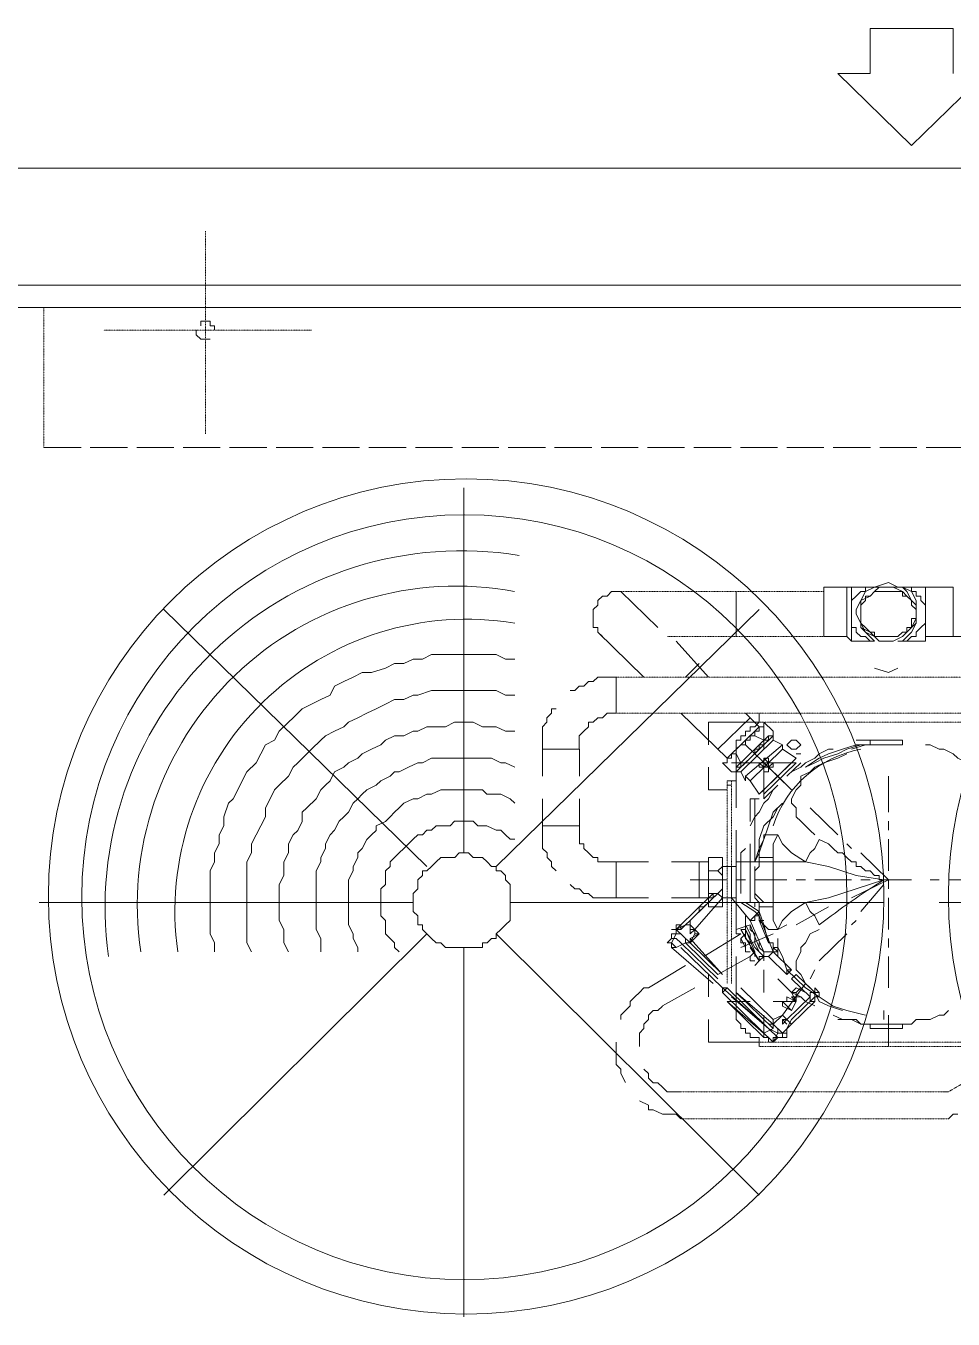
# Model space of a CAD drawing. Header units: metres. Extents: x 841183 to 1048542, y 259326 to 317714.
# Drawn here: x 1010197 to 1011195, y 303530 to 304923 of the extents above; entities that cross this region are included whole.
import ezdxf

# ---------------------------------------------------------------- set-up
doc = ezdxf.new("R2010")
doc.units = ezdxf.units.M
doc.linetypes.add('PDF_IMPORT', pattern=[1, 0.8, -0.2])
doc.layers.add('A-REFLECT DOWN', color=252, linetype='Continuous', transparency=0.6)
doc.layers.add('PDF2_Geometry', color=7, linetype='Continuous')

# ---------------------------------------------------------------- blocks, each defined once
blk = doc.blocks.new('A$C46a051ea')
at = {"layer": 'PDF2_Geometry', "lineweight": 5}
for points in [[(3747.5, 1344.4), (3747.5, 1393)], [(3836.9, 1393), (3747.5, 1393)], [(3836.9, 1344.4), (3836.9, 1393)], [(3871.7, 1344.5), (3792.2, 1266.8), (3712.7, 1344.5)], [(3712.7, 1344.4), (3747.5, 1344.4)], [(4910.4, 1242.5), (2778.3, 1242.5), (-1744.5, 1242.5)], [(4910.5, 1242.5), (4910.5, 1092.1), (2778.3, 1092.1)], [(2778.3, 1116.3), (4910.4, 1116.3)], [(3041.7, 1067.8), (3041.7, 1072.6), (3036.7, 1072.6), (3036.7, 1077.5), (3031.8, 1077.5), (3026.8, 1077.5), (3026.8, 1072.6)], [(3021.8, 1067.8), (3021.8, 1062.9), (3026.8, 1058.1), (3031.8, 1058.1), (3036.7, 1058.1)], [(3310.1, 897.9), (3310.1, 504.8)], [(3727.6, 791.1), (3752.4, 791.1), (3747.5, 791.1), (3752.4, 791.1), (3767.3, 796)], [(3767.3, 796), (3777.3, 791.1)], [(3479.1, 786.3), (3474.1, 786.3), (3469.1, 786.3), (3464.2, 781.4), (3459.2, 781.4), (3454.2, 776.6), (3454.2, 771.7), (3449.3, 766.9), (3449.3, 762), (3449.3, 757.2), (3449.3, 752.3), (3449.3, 747.5), (3454.2, 747.5), (3454.2, 742.6), (3459.2, 737.8)], [(3518.8, 747.4), (3479.1, 786.3)], [(3603.3, 737.7), (3603.3, 786.3)], [(3697.8, 791.1), (3697.8, 786.3), (3697.8, 762), (3697.8, 737.8)], [(3697.8, 791.1), (3722.6, 791.1), (3727.6, 791.1), (3727.6, 762)], [(3697.8, 786.3), (3697.8, 762)], [(3722.6, 791.1), (3722.6, 762)], [(3742.5, 786.3), (3737.5, 786.3), (3732.6, 781.4), (3727.6, 776.6), (3727.6, 771.7), (3727.6, 766.9), (3727.6, 762), (3727.6, 757.2), (3727.6, 752.3), (3727.6, 747.5), (3732.6, 747.5), (3732.6, 742.6), (3737.5, 737.8), (3742.5, 737.8)], [(3732.6, 766.9), (3737.5, 776.6), (3742.5, 786.3), (3752.4, 791.1)], [(3742.5, 786.3), (3742.5, 791.1), (3747.5, 791.1)], [(3782.3, 791.1), (3777.3, 791.1), (3807.1, 791.1)], [(3797.2, 766.9), (3797.2, 776.6), (3792.2, 786.3), (3782.2, 791.1), (3787.2, 791.1), (3792.2, 791.1), (3792.2, 786.3), (3797.2, 786.3), (3797.2, 781.4), (3802.1, 781.4), (3802.1, 776.6), (3807.1, 771.7), (3807.1, 766.9), (3807.1, 762)], [(3807.1, 791.1), (3836.9, 791.1)], [(3836.9, 762), (3836.9, 786.3), (3836.9, 791.1)], [(3836.9, 786.3), (3836.9, 762), (3836.9, 737.8)], [(2987, 766.9), (3270.3, 490.2)], [(3344.9, 490.2), (3628.2, 766.9)], [(3752.4, 732.9), (3742.5, 742.6), (3737.5, 752.3), (3732.6, 762), (3732.6, 766.9)], [(3742.5, 776.6), (3737.5, 771.7), (3737.5, 762)], [(3797.2, 757.2), (3797.2, 762), (3797.2, 766.9)], [(3797.2, 766.9), (3797.2, 762)], [(3697.8, 737.7), (3722.6, 737.7), (3727.6, 732.9), (3727.6, 762)], [(3722.6, 737.7), (3722.6, 762)], [(3742.5, 747.4), (3737.5, 752.3), (3737.5, 762)], [(3807.1, 762), (3807.1, 757.2), (3807.1, 752.3), (3802.1, 747.5), (3797.2, 742.6), (3797.2, 737.7), (3792.2, 737.7), (3787.2, 732.9), (3782.2, 732.9), (3792.2, 742.6), (3797.2, 752.3), (3797.2, 762)], [(3807.1, 762), (3807.1, 737.7), (3807.1, 732.9)], [(3807.1, 732.9), (3807.1, 762)], [(3503.9, 694.1), (3454.2, 742.6)], [(3573.5, 694.1), (3538.7, 732.9)], [(3752.4, 732.9), (3727.6, 732.9)], [(3742.5, 737.7), (3747.5, 732.9)], [(3807.1, 732.9), (3777.3, 732.9), (3782.3, 732.9)], [(3807.1, 737.7), (3836.9, 737.7)], [(3891.6, 737.7), (3836.9, 737.7)], [(3364.8, 713.5), (3354.8, 713.5), (3344.9, 718.3), (3330, 718.3), (3320, 718.3), (3310.1, 718.3), (3300.1, 718.3), (3285.2, 718.3), (3275.3, 718.3), (3265.4, 713.5), (3255.4, 713.5), (3245.5, 708.6), (3235.5, 708.6), (3225.6, 703.8), (3210.7, 698.9), (3200.7, 698.9), (3190.8, 694.1), (3180.9, 689.2), (3170.9, 684.4), (3166, 674.6), (3156, 669.8), (3146.1, 664.9), (3136.1, 660.1), (3126.2, 650.4), (3121.2, 645.5), (3111.3, 635.8), (3106.3, 626.1), (3096.4, 621.3), (3091.4, 611.5), (3086.4, 601.8), (3076.5, 592.1), (3071.5, 582.4), (3066.6, 572.7), (3061.6, 563), (3056.6, 558.2), (3051.6, 543.6), (3051.6, 533.9), (3046.7, 524.2), (3046.7, 514.5), (3041.7, 504.8), (3041.7, 495.1), (3036.7, 485.4), (3036.7, 470.8), (3036.7, 461.1), (3036.7, 451.4), (3036.7, 441.7), (3036.7, 427.1), (3036.7, 417.4), (3041.7, 407.7), (3041.7, 398)], [(3548.6, 694.1), (3563.6, 708.6)], [(3752.4, 703.8), (3767.3, 698.9)], [(3767.3, 698.9), (3777.3, 703.8)], [(3474.1, 655.3), (3474.1, 694.1), (3469.1, 694.1), (3459.2, 694.1), (3454.2, 694.1), (3449.2, 689.2), (3444.3, 689.2), (3439.3, 684.4), (3434.3, 684.4), (3429.4, 679.5), (3424.4, 679.5)], [(3364.8, 674.7), (3354.8, 674.7), (3344.9, 679.5), (3334.9, 679.5), (3325, 679.5), (3315.1, 679.5), (3305.1, 679.5), (3295.2, 679.5), (3285.2, 679.5), (3275.3, 679.5), (3260.4, 674.7), (3255.4, 674.7), (3245.5, 669.8), (3235.5, 669.8), (3225.6, 665), (3215.7, 660.1), (3205.7, 655.2), (3195.8, 650.4), (3185.8, 645.5), (3180.9, 640.7), (3170.9, 635.8), (3161, 631), (3156, 626.1), (3146.1, 616.4), (3141.1, 611.6), (3131.2, 601.9), (3126.2, 597), (3121.2, 587.3), (3111.3, 577.6), (3106.3, 572.7), (3101.3, 563), (3096.4, 553.3), (3096.4, 543.6), (3091.4, 533.9), (3086.4, 524.2), (3081.5, 514.5), (3081.5, 504.8), (3076.5, 495.1), (3076.5, 485.4), (3076.5, 475.7), (3076.5, 466), (3076.5, 456.2), (3076.5, 446.5), (3076.5, 436.8), (3076.5, 427.1), (3076.5, 417.4), (3076.5, 407.7), (3081.5, 398)], [(3409.5, 660.1), (3404.5, 660.1), (3404.5, 655.2), (3399.5, 650.4), (3399.5, 645.5), (3394.6, 640.7), (3394.6, 631), (3394.6, 626.1), (3394.6, 621.3), (3394.6, 616.4)], [(3474.1, 655.2), (3469.1, 655.2), (3464.2, 655.2), (3459.2, 650.4), (3454.2, 650.4), (3449.2, 645.5), (3444.3, 645.5), (3444.3, 640.7), (3439.3, 635.8), (3434.3, 631), (3434.3, 626.1), (3434.3, 621.3), (3434.3, 616.4)], [(3543.7, 655.3), (3593.4, 606.7), (3628.2, 640.7)], [(3603.3, 606.7), (3603.3, 611.6), (3603.3, 616.4), (3603.3, 621.3), (3603.3, 626.1), (3608.3, 626.1), (3608.3, 631), (3613.3, 631), (3613.3, 635.8), (3618.2, 635.8), (3618.2, 640.7), (3623.2, 640.7), (3628.2, 645.5), (3628.2, 655.2), (3628.2, 645.5)], [(3628.2, 640.7), (3613.3, 655.2)], [(3628.2, 655.2), (3628.2, 645.5)], [(3364.8, 635.8), (3354.8, 635.8), (3344.9, 640.7), (3334.9, 640.7), (3330, 640.7), (3320, 645.5), (3310.1, 645.5), (3300.1, 645.5), (3290.2, 640.7), (3280.3, 640.7), (3270.3, 640.7), (3260.4, 635.8), (3255.4, 635.8), (3245.5, 631), (3235.5, 631), (3225.6, 626.1), (3220.6, 621.3), (3210.7, 616.4), (3200.7, 611.5), (3195.8, 606.7), (3185.8, 601.8), (3180.9, 597), (3170.9, 592.1), (3166, 582.4), (3161, 577.6), (3156, 572.7), (3151, 563), (3141.1, 553.3), (3136.1, 548.5), (3136.1, 538.7), (3131.2, 529), (3126.2, 524.2), (3121.2, 514.5), (3121.2, 504.8), (3116.3, 495.1), (3116.3, 490.2), (3116.3, 480.5), (3111.3, 470.8), (3111.3, 461.1), (3111.3, 451.4), (3111.3, 441.7), (3111.3, 432), (3116.3, 422.3), (3116.3, 417.4), (3116.3, 407.7), (3121.2, 398)], [(3573.5, 621.3), (3573.5, 645.5), (3628.2, 645.5)], [(3583.5, 616.4), (3618.3, 650.4)], [(3603.3, 606.7), (3603.3, 611.6), (3603.3, 616.4), (3603.3, 621.3), (3603.3, 626.1), (3608.3, 626.1), (3608.3, 631), (3613.3, 631), (3613.3, 635.8), (3618.2, 635.8), (3618.2, 640.7), (3623.2, 640.7), (3628.2, 645.5)], [(3633.1, 645.5), (3633.1, 640.7), (3628.2, 640.7), (3628.2, 635.8), (3623.2, 635.8), (3623.2, 631)], [(3643.1, 635.8), (3633.1, 645.5)], [(3603.3, 597), (3638.1, 631)], [(3623.2, 631), (3618.2, 631), (3618.2, 626.1), (3613.3, 626.1), (3613.3, 621.3)], [(3623.2, 631), (3633.1, 626.1), (3633.1, 621.3), (3628.2, 621.3), (3628.2, 616.4), (3623.2, 616.4), (3623.2, 611.5)], [(3633.1, 626.1), (3638.1, 626.1), (3638.1, 631), (3643.1, 631), (3643.1, 635.8)], [(3434.4, 616.4), (3394.6, 616.4)], [(3394.6, 616.4), (3394.6, 587.3)], [(3434.4, 587.3), (3434.4, 616.4)], [(3643.1, 626.1), (3608.3, 592.1), (3603.3, 592.1), (3608.3, 592.1), (3613.3, 582.4)], [(3613.3, 621.3), (3608.3, 621.3), (3603.3, 616.4), (3603.3, 611.6)], [(3623.2, 611.6), (3613.3, 621.3)], [(3618.2, 582.4), (3613.3, 587.3), (3653, 621.3)], [(3628.2, 567.9), (3618.2, 582.4), (3653, 616.4)], [(3653, 582.4), (3618.2, 616.4)], [(3643.1, 626.1), (3653, 621.3)], [(3653, 621.3), (3653, 616.4)], [(3653, 616.4), (3667.9, 606.7)], [(3707.7, 616.4), (3702.7, 616.4), (3692.8, 611.5), (3687.8, 606.7), (3677.9, 601.8), (3672.9, 597), (3663, 592.1)], [(3742.5, 621.3), (3727.6, 616.4)], [(3782.2, 626.1), (3772.3, 626.1), (3767.3, 626.1), (3757.4, 626.1), (3747.5, 626.1), (3737.5, 626.1), (3732.5, 626.1)], [(3747.5, 626.1), (3747.5, 621.3)], [(3747.5, 626.1), (3782.2, 626.1), (3782.2, 621.3)], [(3782.2, 621.3), (3747.5, 621.3)], [(3856.8, 601.8), (3851.8, 601.8), (3841.9, 606.7), (3836.9, 611.6), (3827, 616.4), (3822, 616.4), (3812.1, 621.3), (3807.1, 621.3)], [(3364.8, 597), (3354.8, 601.9), (3349.8, 601.9), (3339.9, 606.7), (3330, 606.7), (3325, 606.7), (3315.1, 606.7), (3305.1, 606.7), (3300.1, 606.7), (3290.2, 606.7), (3285.2, 606.7), (3275.3, 606.7), (3265.4, 601.9), (3260.4, 601.9), (3250.4, 597), (3240.5, 592.2), (3235.5, 592.2), (3230.6, 587.3), (3220.6, 582.4), (3215.7, 577.6), (3205.7, 572.7), (3200.7, 567.9), (3195.8, 563), (3190.8, 558.2), (3185.8, 548.5), (3180.9, 543.6), (3175.9, 538.8), (3170.9, 529.1), (3166, 524.2), (3161, 514.5), (3161, 509.6), (3156, 499.9), (3156, 495.1), (3151, 485.4), (3151, 475.7), (3151, 470.8), (3151, 461.1), (3151, 451.4), (3151, 446.5), (3151, 436.8), (3151, 427.1), (3151, 422.3), (3156, 412.6), (3156, 402.9), (3156, 398)], [(3588.4, 601.8), (3593.4, 601.8), (3593.4, 606.7), (3598.3, 606.7), (3598.3, 611.6), (3603.3, 611.6), (3608.3, 601.8)], [(3588.4, 601.8), (3598.4, 592.1), (3603.3, 592.1), (3603.3, 597), (3608.3, 597), (3608.3, 601.8)], [(3633.1, 567.9), (3667.9, 601.8), (3598.3, 601.8), (3667.9, 601.8)], [(3603.3, 553.3), (3603.3, 606.7)], [(3608.3, 597), (3608.3, 601.8), (3613.3, 601.8)], [(3663, 601.9), (3667.9, 606.7), (3628.2, 567.9)], [(3667.9, 601.8), (3633.1, 567.9), (3633.1, 592.1), (3633.1, 567.9), (3633.1, 563)], [(3653, 582.4), (3663, 572.7), (3633.1, 601.8)], [(3633.1, 572.7), (3663, 601.8)], [(3638.1, 601.8), (3643.1, 601.8), (3643.1, 597), (3638.1, 597)], [(3658, 587.3), (3672.9, 601.9)], [(3722.6, 611.6), (3712.7, 606.7), (3697.8, 601.8), (3687.8, 597), (3682.9, 592.1), (3672.9, 587.3), (3672.9, 577.6), (3668, 572.7), (3663, 563), (3663, 558.2), (3668, 553.3), (3668, 543.6), (3672.9, 538.8), (3682.9, 529), (3687.8, 524.2)], [(3663, 601.8), (3667.9, 601.8)], [(3667.9, 611.6), (3672.9, 611.6)], [(3573.5, 597), (3573.5, 572.7)], [(3613.3, 582.4), (3613.3, 587.3)], [(3767.3, 548.5), (3767.3, 587.3)], [(3364.8, 558.2), (3359.8, 563), (3349.8, 567.9), (3344.9, 567.9), (3334.9, 567.9), (3330, 572.7), (3320, 572.7), (3315.1, 572.7), (3305.1, 572.7), (3300.1, 572.7), (3290.2, 572.7), (3285.2, 572.7), (3275.3, 567.9), (3270.3, 567.9), (3260.4, 563), (3255.4, 563), (3245.5, 558.2), (3240.5, 553.3), (3235.5, 548.5), (3230.6, 543.6), (3225.6, 538.7), (3215.7, 533.9), (3215.7, 529), (3210.7, 524.2), (3205.7, 519.3), (3200.7, 509.6), (3195.8, 504.8), (3195.8, 499.9), (3190.8, 490.2), (3190.8, 485.4), (3185.8, 475.7), (3185.8, 470.8), (3185.8, 461.1), (3185.8, 456.2), (3185.8, 446.5), (3185.8, 441.7), (3185.8, 432), (3185.8, 427.1), (3190.8, 417.4), (3190.8, 412.6), (3195.8, 402.8), (3195.8, 398)], [(3573.5, 572.7), (3593.4, 572.7)], [(3593.4, 582.4), (3603.3, 582.4)], [(3618.3, 533.9), (3623.2, 543.6), (3628.2, 548.5), (3633.2, 558.2), (3638.1, 563), (3643.1, 572.7), (3648.1, 577.6), (3633.2, 563)], [(3628.2, 567.9), (3633.2, 572.7)], [(3633.1, 567.9), (3633.1, 572.7)], [(3394.6, 563), (3394.6, 533.9)], [(3434.4, 533.9), (3434.4, 563)], [(3618.2, 563), (3623.2, 563), (3623.2, 495.1)], [(3618.2, 538.7), (3618.2, 563)], [(3628.2, 563), (3618.2, 563)], [(3653, 558.2), (3643.1, 548.5), (3638.1, 533.9), (3633.1, 519.3), (3628.2, 509.6), (3623.2, 495.1)], [(3648.1, 553.3), (3643.1, 543.6), (3633.2, 533.9), (3628.2, 519.3), (3628.2, 504.8), (3623.2, 495.1)], [(3712.7, 524.2), (3682.9, 553.3)], [(3364.8, 519.4), (3359.8, 519.4), (3354.8, 524.2), (3349.8, 529.1), (3344.9, 529.1), (3334.9, 533.9), (3330, 533.9), (3325, 533.9), (3320, 538.8), (3310.1, 538.8), (3305.1, 538.8), (3300.1, 538.8), (3295.2, 533.9), (3285.2, 533.9), (3280.3, 533.9), (3275.3, 529.1), (3270.3, 529.1), (3265.4, 524.2), (3260.4, 524.2), (3255.4, 519.4), (3250.4, 514.5), (3245.5, 509.6), (3240.5, 504.8), (3235.5, 499.9), (3230.6, 495.1), (3230.6, 490.2), (3225.6, 485.4), (3225.6, 480.5), (3225.6, 470.8), (3220.6, 466), (3220.6, 461.1), (3220.6, 456.3), (3220.6, 446.5), (3220.6, 441.7), (3220.6, 436.8), (3225.6, 432), (3225.6, 422.3), (3225.6, 417.4), (3230.6, 412.6), (3235.5, 407.7), (3235.5, 402.9), (3240.5, 398)], [(3394.6, 533.9), (3434.4, 533.9), (3434.4, 529), (3434.4, 524.2), (3434.4, 519.3), (3434.4, 514.5), (3439.3, 514.5), (3439.3, 509.6), (3444.3, 504.8), (3449.3, 499.9), (3454.2, 499.9), (3454.2, 495.1), (3459.2, 495.1), (3464.2, 495.1), (3469.1, 495.1), (3474.1, 495.1)], [(3394.6, 533.9), (3394.6, 529), (3394.6, 519.3), (3394.6, 514.5), (3394.6, 509.6), (3399.6, 504.8), (3399.6, 499.9), (3404.5, 495.1), (3404.5, 490.2), (3409.5, 485.4)], [(3767.3, 529.1), (3767.3, 538.8)], [(3603.3, 475.7), (3603.3, 529.1)], [(3633.1, 519.4), (3628.2, 504.8), (3628.2, 495.1)], [(3633.2, 519.3), (3633.2, 524.2), (3638.1, 524.2), (3643.1, 524.2), (3648.1, 524.2), (3653, 514.5), (3663, 504.8), (3677.9, 495.1)], [(3648.1, 524.2), (3643.1, 514.5), (3643.1, 509.6), (3643.1, 499.9)], [(3767.3, 485.4), (3767.3, 519.4)], [(3613.3, 509.6), (3608.3, 504.8), (3608.3, 499.9), (3608.3, 490.2), (3608.3, 480.5), (3608.3, 475.7), (3608.3, 466), (3608.3, 461.1)], [(3618.2, 490.2), (3618.2, 514.5)], [(3727.6, 509.6), (3722.6, 514.5)], [(3767.3, 475.7), (3737.5, 504.8)], [(3474.1, 456.2), (3474.1, 495.1)], [(3508.9, 495.1), (3474.1, 495.1)], [(3573.5, 495.1), (3533.8, 495.1)], [(3588.4, 456.2), (3588.4, 490.2), (3588.4, 456.2), (3588.4, 490.2), (3588.4, 456.2), (3558.6, 422.3)], [(3563.6, 456.2), (3563.6, 495.1)], [(3583.5, 499.9), (3573.5, 499.9)], [(3573.5, 499.9), (3573.5, 495.1), (3573.5, 490.2), (3573.5, 485.4)], [(3573.5, 451.4), (3573.5, 495.1)], [(3583.5, 499.9), (3588.4, 499.9), (3588.4, 495.1), (3588.4, 490.2), (3583.5, 485.4), (3588.4, 480.5), (3588.4, 475.7)], [(3588.4, 495.1), (3588.4, 451.4)], [(3588.4, 451.4), (3588.4, 495.1)], [(3598.4, 490.2), (3598.4, 456.2), (3598.4, 490.2), (3588.4, 490.2)], [(3603.3, 490.2), (3598.3, 490.2)], [(3603.3, 495.1), (3603.3, 451.4), (3608.3, 451.4)], [(3618.2, 495.1), (3603.3, 495.1)], [(3628.2, 499.9), (3628.2, 495.1), (3618.2, 495.1)], [(3623.2, 495.1), (3628.2, 495.1), (3628.2, 499.9), (3633.1, 499.9), (3638.1, 499.9), (3643.1, 499.9)], [(3623.2, 485.4), (3628.2, 490.2), (3628.2, 495.1), (3633.1, 495.1), (3638.1, 495.1), (3643.1, 495.1), (3677.9, 495.1)], [(3623.2, 490.2), (3623.2, 456.2)], [(3643.1, 499.9), (3643.1, 446.5)], [(3593.4, 475.7), (3553.6, 475.7)], [(3573.5, 485.4), (3573.5, 480.5), (3573.5, 475.7)], [(3583.5, 485.4), (3573.5, 485.4)], [(3573.5, 475.7), (3573.5, 470.8), (3573.5, 466), (3573.5, 461.1)], [(3588.4, 475.7), (3578.5, 475.7)], [(3613.3, 475.7), (3603.3, 475.7)], [(3603.3, 417.4), (3603.3, 475.6)], [(3658, 475.7), (3623.2, 475.7)], [(3677.9, 475.7), (3667.9, 475.7)], [(3727.6, 475.7), (3687.8, 475.7)], [(3727.6, 456.2), (3767.3, 475.7)], [(3747.5, 475.7), (3737.5, 475.7)], [(3792.2, 475.7), (3757.4, 475.7)], [(3767.3, 466), (3767.3, 475.7)], [(3822, 475.7), (3812.1, 475.7)], [(3876.7, 475.7), (3832, 475.7)], [(3424.4, 470.8), (3429.4, 465.9), (3434.4, 465.9), (3439.3, 461.1), (3444.3, 461.1), (3449.3, 456.2), (3454.2, 456.2), (3459.2, 456.2), (3469.1, 456.2), (3474.1, 456.2)], [(3548.7, 427.1), (3553.6, 432), (3553.6, 427.1), (3553.6, 432), (3588.4, 466)], [(3578.5, 461.1), (3563.6, 446.5), (3568.5, 446.5), (3573.5, 451.4)], [(3578.5, 461.1), (3578.5, 456.2), (3573.5, 451.4)], [(3583.5, 461.1), (3588.4, 456.2), (3588.4, 451.4), (3588.4, 446.5), (3583.5, 446.5), (3573.5, 446.5)], [(3583.5, 461.1), (3573.5, 461.1), (3573.5, 456.2), (3573.5, 451.4), (3573.5, 446.5)], [(3578.5, 461.1), (3583.5, 461.1), (3588.4, 465.9), (3583.5, 461.1), (3578.5, 456.2)], [(3588.4, 461.1), (3588.4, 465.9)], [(3623.2, 461.1), (3628.2, 456.2), (3633.1, 451.4), (3638.1, 451.4), (3643.1, 451.4), (3677.9, 451.4)], [(3762.4, 470.8), (3737.5, 441.7)], [(2852.8, 451.4), (3255.4, 451.4)], [(3359.8, 451.4), (3762.4, 451.4)], [(3508.9, 456.2), (3474.1, 456.2)], [(3578.5, 456.2), (3573.5, 456.2), (3533.8, 456.2)], [(3573.5, 456.2), (3573.5, 451.4), (3543.7, 422.3)], [(3563.6, 441.7), (3563.6, 446.5)], [(3598.4, 456.2), (3588.4, 456.2)], [(3603.3, 456.2), (3598.3, 456.2)], [(3628.2, 441.7), (3618.2, 432), (3598.4, 456.3)], [(3623.2, 441.7), (3608.3, 451.4)], [(3608.3, 451.4), (3613.3, 451.4)], [(3618.2, 456.2), (3618.2, 451.4), (3613.3, 451.4)], [(3628.2, 451.4), (3628.2, 441.7), (3628.2, 436.8), (3628.2, 441.7), (3613.3, 451.4)], [(3618.2, 451.4), (3628.2, 451.4), (3628.2, 441.7), (3633.2, 427.1)], [(3623.2, 456.2), (3628.2, 451.4), (3628.2, 446.5), (3633.1, 446.5), (3638.1, 446.5), (3643.1, 446.5)], [(3623.2, 446.5), (3623.2, 451.4)], [(3658, 427.1), (3648.1, 422.3), (3643.1, 432), (3643.1, 436.8), (3643.1, 446.5)], [(3667.9, 427.1), (3702.7, 446.5)], [(3712.7, 451.4), (3722.6, 451.4)], [(3767.3, 422.3), (3767.3, 456.2)], [(3822, 451.4), (4224.6, 451.4)], [(3548.6, 427.1), (3553.6, 432)], [(3548.6, 427.1), (3553.6, 432)], [(3613.3, 436.8), (3613.3, 432), (3613.3, 427.1), (3618.2, 417.4), (3618.2, 412.6), (3623.2, 402.8), (3628.2, 398), (3633.1, 393.1)], [(3618.2, 432), (3623.2, 432), (3623.2, 436.8), (3628.2, 436.8)], [(3643.1, 398), (3638.1, 398), (3633.1, 398), (3618.2, 432)], [(3628.2, 441.7), (3628.2, 436.8), (3623.2, 441.7)], [(3643.1, 407.7), (3643.1, 398), (3628.2, 436.8)], [(3628.2, 432), (3633.2, 432), (3628.2, 432), (3633.2, 432), (3628.2, 432), (3633.2, 432), (3628.2, 432), (3633.2, 432), (3628.2, 432), (3633.2, 432), (3628.2, 432), (3628.2, 436.8)], [(3643.1, 407.7), (3638.1, 407.7), (3643.1, 407.7), (3638.1, 407.7), (3643.1, 407.7), (3638.1, 407.7), (3643.1, 407.7), (3638.1, 407.7), (3643.1, 407.7), (3638.1, 407.7), (3628.2, 432)], [(3732.6, 432), (3727.6, 427.1)], [(3533.7, 422.3), (3538.7, 422.3), (3543.7, 422.3), (3538.7, 422.3), (3538.7, 417.4), (3538.7, 422.3), (3538.7, 427.1), (3538.7, 422.3), (3553.6, 407.7)], [(3533.7, 422.3), (3538.7, 422.3), (3538.7, 417.4)], [(3543.7, 422.3), (3543.7, 427.1), (3538.7, 422.3)], [(3538.7, 422.3), (3543.7, 422.3), (3538.7, 422.3), (3543.7, 422.3), (3538.7, 422.3), (3538.7, 417.4)], [(3543.7, 422.3), (3543.7, 427.1)], [(3548.6, 427.1), (3553.6, 427.1)], [(3553.6, 427.1), (3558.6, 422.3)], [(3558.6, 422.3), (3553.6, 422.3), (3553.6, 427.1), (3553.6, 422.3)], [(3558.6, 422.3), (3563.6, 417.4), (3553.6, 412.6), (3553.6, 407.7)], [(3558.6, 422.3), (3553.6, 417.4), (3553.6, 422.3), (3553.6, 417.4), (3553.6, 422.3), (3553.6, 417.4)], [(3558.6, 422.3), (3563.6, 417.4), (3558.6, 422.3), (3553.6, 417.4)], [(3558.6, 422.3), (3558.6, 417.4), (3563.6, 417.4), (3558.6, 417.4)], [(3603.3, 422.3), (3603.3, 417.4), (3603.3, 422.3), (3618.2, 427.1)], [(3613.3, 427.1), (3613.3, 422.3), (3608.3, 422.3)], [(3608.3, 422.3), (3628.2, 388.3)], [(3613.3, 422.3), (3613.3, 412.6), (3618.2, 407.7)], [(3623.2, 393.2), (3623.2, 398), (3613.3, 422.3)], [(3618.2, 412.6), (3613.3, 422.3)], [(3613.3, 417.4), (3613.3, 422.3)], [(3618.2, 422.3), (3618.2, 427.1), (3628.2, 402.8)], [(3623.2, 412.6), (3623.2, 417.4), (3618.2, 422.3)], [(3692.8, 422.3), (3682.9, 417.4), (3677.9, 407.7), (3672.9, 402.9), (3672.9, 398), (3667.9, 388.3), (3667.9, 383.4), (3667.9, 378.6), (3672.9, 373.7), (3677.9, 364), (3682.9, 359.2), (3687.8, 354.3), (3692.8, 344.6), (3702.7, 339.8), (3717.6, 334.9)], [(2987, 135.9), (3270.3, 417.4)], [(3344.9, 417.4), (3628.2, 135.9)], [(3533.7, 402.9), (3538.7, 402.9), (3533.7, 402.9), (3533.7, 407.7), (3528.8, 407.7), (3533.7, 412.6)], [(3533.7, 417.4), (3538.7, 417.4), (3533.7, 407.7)], [(3533.7, 417.4), (3533.7, 412.6), (3538.7, 412.6)], [(3538.7, 402.9), (3533.7, 407.7)], [(3543.7, 417.4), (3538.7, 417.4)], [(3548.6, 412.6), (3548.6, 407.7), (3548.6, 412.6), (3548.6, 407.7), (3538.7, 402.9)], [(3583.5, 368.9), (3543.7, 407.7)], [(3563.6, 417.4), (3553.6, 407.7), (3548.6, 407.7), (3583.4, 373.7)], [(3548.6, 412.6), (3548.6, 407.7)], [(3548.7, 407.7), (3553.6, 407.7), (3558.6, 417.4)], [(3553.6, 412.6), (3588.4, 373.7), (3553.6, 407.7)], [(3568.5, 393.1), (3608.3, 417.4), (3603.3, 417.4)], [(3608.3, 402.9), (3643.1, 417.4)], [(3613.3, 402.9), (3608.3, 412.6), (3613.3, 417.4)], [(3608.3, 407.7), (3608.3, 412.6)], [(3608.3, 407.7), (3613.3, 407.7), (3613.3, 402.9)], [(3623.2, 407.7), (3623.2, 412.6)], [(3628.2, 398), (3623.2, 407.7)], [(3628.2, 407.7), (3628.2, 402.9)], [(3742.5, 330), (3722.6, 334.9), (3707.7, 339.7), (3692.8, 349.5), (3677.9, 359.2), (3667.9, 368.9), (3658, 378.6), (3653, 393.1), (3648, 402.8), (3648, 412.6)], [(3722.6, 417.4), (3692.8, 388.3)], [(3767.3, 402.9), (3767.3, 412.6)], [(3310.1, 402.9), (3310.1, 4.9)], [(3588.4, 359.2), (3543.7, 402.9)], [(3583.5, 373.7), (3618.2, 393.1), (3618.2, 388.3), (3618.2, 393.1), (3623.2, 398)], [(3603.3, 339.7), (3603.3, 393.1)], [(3613.3, 402.9), (3613.3, 398), (3618.2, 398)], [(3618.2, 402.9), (3628.2, 388.3), (3633.2, 393.2)], [(3628.2, 402.9), (3633.2, 398)], [(3628.2, 388.3), (3628.2, 393.2)], [(3628.2, 393.1), (3633.2, 393.1)], [(3633.1, 398), (3633.1, 393.2)], [(3633.1, 388.3), (3633.1, 393.2)], [(3643.1, 398), (3638.1, 393.1), (3633.2, 393.1), (3633.2, 398)], [(3658, 378.6), (3658, 373.7), (3638.1, 393.1)], [(3643.1, 402.9), (3648.1, 398), (3643.1, 398), (3648.1, 398), (3643.1, 398), (3648.1, 398), (3648.1, 393.2)], [(3643.1, 398), (3643.1, 402.9), (3648.1, 402.9)], [(3648.1, 398), (3643.1, 398), (3648.1, 398), (3643.1, 398), (3648.1, 398), (3643.1, 398), (3648.1, 398), (3643.1, 398), (3648.1, 398), (3643.1, 398), (3643.1, 402.9)], [(3663, 378.6), (3643.1, 398)], [(3648.1, 402.9), (3648.1, 398)], [(3648.1, 393.1), (3648.1, 398)], [(3767.3, 359.2), (3767.3, 393.1)], [(3548.6, 383.4), (3508.9, 359.2)], [(3623.2, 388.3), (3618.2, 388.3)], [(3623.2, 383.4), (3628.2, 388.3)], [(3633.1, 354.3), (3633.1, 378.6)], [(3658, 378.6), (3663, 378.6)], [(3687.8, 378.6), (3682.8, 368.9)], [(3573.5, 349.5), (3573.5, 373.7)], [(3648.1, 368.9), (3653, 364), (3658, 359.2), (3663, 354.3), (3672.9, 349.5), (3677.9, 344.6), (3687.8, 339.8)], [(3677.9, 364), (3653, 330.1)], [(3663, 368.9), (3682.9, 349.5), (3682.9, 354.3)], [(3687.8, 354.3), (3667.9, 373.7)], [(3508.9, 359.2), (3503.9, 359.2), (3499, 354.3), (3494, 349.5), (3489, 344.6), (3489, 339.8), (3484.1, 334.9), (3479.1, 330.1), (3479.1, 325.2)], [(3558.6, 359.2), (3523.8, 339.8)], [(3588.4, 359.2), (3638.1, 315.5), (3648.1, 305.8)], [(3593.4, 359.2), (3588.4, 359.2)], [(3593.4, 359.2), (3588.4, 354.3), (3588.4, 359.2)], [(3588.4, 354.3), (3633.1, 310.6), (3643.1, 300.9)], [(3598.4, 349.5), (3638.1, 315.5), (3593.4, 359.2)], [(3603.3, 354.3), (3643.1, 315.5)], [(3653, 330.1), (3643.1, 325.2), (3643.1, 320.4), (3603.3, 354.3)], [(3643.1, 325.2), (3608.3, 359.2)], [(3667.9, 349.5), (3667.9, 344.6), (3643.1, 344.6)], [(3663, 320.3), (3658, 325.2), (3663, 320.3), (3658, 325.2), (3653, 320.3), (3658, 325.2), (3663, 320.3), (3658, 325.2), (3682.9, 349.5)], [(3658, 349.5), (3668, 344.6)], [(3658, 344.6), (3658, 349.5)], [(3667.9, 354.3), (3663, 354.3), (3667.9, 359.2)], [(3687.8, 349.5), (3687.8, 344.6), (3687.8, 349.5), (3687.8, 354.3), (3687.8, 349.5), (3687.8, 344.6), (3663, 320.4)], [(3667.9, 344.6), (3663, 354.3)], [(3663, 325.2), (3687.8, 349.5)], [(3667.9, 349.5), (3663, 349.5)], [(3667.9, 344.6), (3663, 349.5), (3667.9, 349.5)], [(3667.9, 359.2), (3677.9, 354.3)], [(3672.9, 349.5), (3667.9, 349.5)], [(3682.9, 359.2), (3687.8, 354.3)], [(3682.9, 354.3), (3687.8, 354.3)], [(3687.8, 359.2), (3692.8, 354.3)], [(3687.8, 354.3), (3687.8, 359.2)], [(3687.8, 354.3), (3687.8, 359.2)], [(3687.8, 354.3), (3687.8, 359.2)], [(3687.8, 349.5), (3692.8, 349.5), (3692.8, 354.3)], [(3692.8, 354.3), (3692.8, 349.5), (3687.8, 349.5)], [(3687.8, 354.3), (3692.8, 354.3)], [(3523.8, 339.7), (3518.8, 334.9), (3513.9, 334.9), (3508.9, 330), (3508.9, 325.2), (3503.9, 320.3), (3503.9, 315.5), (3499, 310.6), (3499, 300.9), (3499, 296.1)], [(3593.4, 344.6), (3638.1, 305.8), (3633.2, 305.8)], [(3593.4, 344.6), (3633.1, 305.8), (3633.1, 330)], [(3618.2, 344.6), (3593.4, 344.6)], [(3603.3, 339.8), (3603.3, 334.9), (3603.3, 330.1), (3603.3, 325.2), (3608.3, 320.4), (3608.3, 315.5), (3613.3, 315.5), (3613.3, 310.6), (3618.2, 310.6), (3618.2, 305.8), (3623.2, 305.8), (3628.2, 305.8), (3628.2, 300.9), (3628.2, 296.1)], [(3653, 344.6), (3653, 339.7), (3663, 334.9)], [(3653, 344.6), (3663, 334.9)], [(3667.9, 344.6), (3663, 334.9), (3658, 339.8)], [(3762.4, 325.2), (3762.4, 334.9)], [(3782.2, 320.4), (3792.2, 320.4), (3797.2, 325.2), (3807.1, 325.2), (3812.1, 325.2), (3822, 330.1), (3827, 330.1), (3831.9, 334.9)], [(3573.5, 325.2), (3573.5, 300.9), (3628.2, 300.9)], [(3643.1, 320.3), (3653, 330), (3643.1, 320.3), (3638.1, 320.3)], [(3653, 320.4), (3653, 325.2)], [(3658, 320.3), (3653, 325.2), (3653, 320.3)], [(3658, 315.5), (3663, 325.2)], [(3707.7, 330), (3717.6, 325.2), (3722.6, 325.2), (3732.5, 325.2), (3737.5, 320.3), (3747.5, 320.3), (3757.4, 320.3)], [(3712.7, 325.2), (3727.6, 325.2), (3737.5, 320.3)], [(3767.3, 296.1), (3767.3, 330)], [(3643.1, 320.3), (3643.1, 315.5), (3643.1, 320.3), (3643.1, 315.5), (3633.1, 310.6)], [(3638.1, 320.4), (3643.1, 320.4)], [(3638.1, 315.5), (3648.1, 310.6)], [(3643.1, 320.4), (3653, 310.6), (3658, 310.6)], [(3653, 310.6), (3648.1, 310.6), (3643.1, 300.9)], [(3653, 310.7), (3663, 320.4), (3653, 310.7), (3648.1, 310.7)], [(3648.1, 310.6), (3648.1, 315.5)], [(3648.1, 310.6), (3653, 310.6), (3653, 305.8), (3648.1, 305.8)], [(3653, 310.6), (3648.1, 310.6)], [(3658, 305.8), (3658, 310.6), (3653, 310.6), (3653, 305.8), (3658, 305.8), (3653, 305.8)], [(3653, 305.8), (3653, 310.6)], [(3658, 310.6), (3658, 315.5), (3658, 310.6), (3658, 305.8)], [(3747.5, 320.4), (3747.5, 315.5)], [(3747.5, 320.4), (3782.2, 320.4), (3782.2, 315.5)], [(3782.2, 315.5), (3747.5, 315.5)], [(3474.1, 300.9), (3474.1, 296.1), (3474.1, 291.2), (3474.1, 286.4), (3474.1, 281.5), (3474.1, 276.7), (3479.1, 271.8), (3479.1, 267), (3484, 257.3)], [(3643.1, 305.8), (3643.1, 300.9), (3638.1, 300.9), (3638.1, 305.8)], [(3643.1, 300.9), (3648.1, 305.8)], [(3648.1, 305.8), (3643.1, 300.9)], [(3503.9, 271.8), (3508.9, 267), (3508.9, 262.1), (3513.9, 257.2), (3518.8, 257.2), (3523.8, 252.4), (3528.8, 247.5), (3533.7, 247.5), (3538.7, 247.5), (3543.7, 247.5)], [(3499, 237.8), (3508.9, 233), (3508.9, 228.1), (3513.9, 228.1), (3523.8, 223.3), (3528.8, 223.3), (3533.8, 223.3), (3538.7, 223.3), (3543.7, 218.4)], [(3827, 247.5), (3831.9, 247.5)], [(3832, 218.4), (3836.9, 223.3), (3841.9, 223.3)]]:
    blk.add_lwpolyline(points, dxfattribs=at)
at = {"layer": 'PDF2_Geometry', "linetype": 'PDF_IMPORT', "lineweight": 5, "ltscale": 0.027907}
blk.add_lwpolyline([(3031.8, 1174.6), (3031.8, 956.2)], dxfattribs=at)
at = {"layer": 'PDF2_Geometry', "linetype": 'PDF_IMPORT', "lineweight": 5, "ltscale": 0.023256}
blk.add_lwpolyline([(2857.8, 1092.1), (2857.8, 941.6)], dxfattribs=at)
at = {"layer": 'PDF2_Geometry', "linetype": 'PDF_IMPORT', "lineweight": 5, "ltscale": 0.028577}
for points in [[(3146.1, 1067.8), (2922.4, 1067.8)], [(3697.8, 786.3), (3479.1, 786.3)], [(3832, 218.4), (3543.7, 218.4)]]:
    blk.add_lwpolyline(points, dxfattribs=at)
at = {"layer": 'PDF2_Geometry', "linetype": 'PDF_IMPORT', "lineweight": 5, "ltscale": 50}
blk.add_lwpolyline([(2857.8, 941.6), (4686.8, 941.6)], dxfattribs=at)
at = {"layer": 'PDF2_Geometry', "lineweight": 5}
for points in [[(3767.3, 791.1), (3757.4, 791.1), (3752.4, 786.3), (3747.5, 781.4), (3737.5, 776.6), (3737.5, 771.7), (3737.5, 762), (3737.5, 771.7), (3737.5, 776.6), (3742.5, 786.3), (3752.4, 791.1), (3757.4, 791.1)], [(3797.2, 762), (3797.2, 757.2), (3792.2, 757.2), (3792.2, 752.3), (3792.2, 747.5), (3787.2, 747.5), (3787.2, 742.6), (3782.3, 742.6), (3777.3, 737.8), (3772.3, 737.8), (3767.3, 737.8), (3762.4, 737.8), (3757.4, 737.8), (3752.4, 737.8), (3752.4, 742.6), (3747.5, 742.6), (3742.5, 747.5), (3737.5, 752.3), (3737.5, 757.2), (3737.5, 762), (3737.5, 766.9), (3737.5, 771.7), (3742.5, 776.6), (3742.5, 781.4), (3747.5, 781.4), (3752.4, 786.3), (3757.4, 786.3), (3762.4, 786.3), (3767.3, 786.3), (3772.3, 786.3), (3777.3, 786.3), (3782.3, 786.3), (3782.3, 781.4), (3787.2, 781.4), (3792.2, 776.6), (3792.2, 771.7), (3797.2, 766.9)], [(3797.2, 762), (3797.2, 771.7), (3792.2, 776.6), (3787.2, 781.4), (3782.3, 786.3), (3772.3, 791.1), (3767.3, 791.1), (3772.3, 791.1), (3782.3, 791.1), (3787.2, 786.3), (3792.2, 776.6), (3797.2, 771.7)], [(3807.1, 762), (3807.1, 791.1)], [(3767.3, 732.9), (3757.4, 732.9), (3752.4, 737.8), (3747.5, 742.6), (3737.5, 747.5), (3737.5, 757.2), (3737.5, 762), (3737.5, 752.3), (3737.5, 747.5), (3742.5, 742.6), (3752.4, 737.8), (3757.4, 732.9)], [(3797.2, 762), (3797.2, 752.3), (3792.2, 747.5), (3787.2, 742.6), (3782.3, 737.7), (3772.3, 732.9), (3767.3, 732.9), (3772.3, 732.9), (3782.3, 737.7), (3787.2, 742.6), (3792.2, 747.5), (3797.2, 757.2)], [(3747.5, 732.9), (3752.4, 732.9)], [(3643.1, 631), (3603.3, 592.1)], [(3633.1, 640.7), (3633.1, 616.4)], [(3643.1, 631), (3643.1, 626.1)], [(3638.1, 626.1), (3608.3, 597)], [(3608.3, 592.1), (3643.1, 626.1)], [(3608.3, 592.1), (3643.1, 626.1)], [(3663, 616.4), (3667.9, 616.4), (3672.9, 621.3), (3667.9, 626.1), (3663, 626.1), (3658, 621.3)], [(3677.9, 597), (3687.8, 601.9), (3697.8, 606.7), (3712.7, 611.6), (3722.6, 616.4), (3737.5, 621.3), (3747.5, 621.3), (3732.6, 621.3), (3717.6, 616.4), (3702.7, 611.6), (3692.8, 606.7)], [(3633.1, 597), (3638.1, 597), (3643.1, 601.9), (3638.1, 601.9), (3633.1, 606.7), (3633.1, 601.9), (3628.2, 601.9)], [(3633.1, 597), (3638.1, 597), (3643.1, 601.9), (3638.1, 601.9), (3633.1, 606.7), (3633.1, 601.9), (3628.2, 601.9)], [(3633.1, 597), (3638.1, 597), (3643.1, 601.9), (3638.1, 601.9), (3633.1, 606.7), (3633.1, 601.9), (3628.2, 601.9)], [(3633.1, 597), (3638.1, 597), (3643.1, 601.9), (3638.1, 601.9), (3633.1, 606.7), (3633.1, 601.9), (3628.2, 601.9)], [(3633.1, 601.9), (3628.2, 601.9), (3628.2, 597), (3633.1, 597), (3628.2, 597), (3628.2, 601.9)], [(3638.1, 601.8), (3638.1, 606.7), (3633.1, 606.7), (3633.1, 601.8), (3633.1, 606.7), (3638.1, 606.7)], [(3633.1, 597), (3638.1, 597), (3638.1, 601.9), (3633.1, 601.9)], [(3633.1, 597), (3638.1, 597), (3638.1, 601.9), (3633.1, 601.9)], [(3633.2, 597), (3633.2, 592.2), (3638.1, 592.2), (3638.1, 597), (3638.1, 592.2), (3633.2, 592.2)], [(3593.4, 582.4), (3603.3, 582.4)], [(3593.4, 577.6), (3598.4, 577.6)], [(3359.8, 451.4), (3359.8, 456.2), (3359.8, 461.1), (3359.8, 465.9), (3359.8, 470.8), (3354.8, 475.6), (3354.8, 480.5), (3349.9, 485.4), (3344.9, 485.4), (3344.9, 490.2), (3339.9, 490.2), (3335, 495.1), (3330, 499.9), (3325, 499.9), (3320, 499.9), (3315.1, 504.8), (3310.1, 504.8), (3305.1, 504.8), (3300.2, 499.9), (3295.2, 499.9), (3290.2, 499.9), (3285.2, 499.9), (3280.3, 495.1), (3275.3, 490.2), (3270.3, 485.4), (3265.4, 485.4), (3265.4, 480.5), (3260.4, 475.6), (3260.4, 470.8), (3260.4, 465.9), (3255.4, 461.1), (3255.4, 456.2), (3255.4, 451.4), (3255.4, 446.5), (3255.4, 441.7), (3260.4, 436.8), (3260.4, 432), (3260.4, 427.1), (3265.4, 427.1), (3265.4, 422.3), (3270.3, 417.4), (3275.3, 412.5), (3280.3, 407.7), (3285.2, 407.7), (3290.2, 402.8), (3295.2, 402.8), (3300.2, 402.8), (3305.1, 402.8), (3310.1, 402.8), (3315.1, 402.8), (3320, 402.8), (3325, 402.8), (3330, 402.8), (3330, 407.7), (3335, 407.7), (3339.9, 412.5), (3344.9, 412.5), (3344.9, 417.4), (3349.9, 422.3), (3354.8, 427.1), (3359.8, 432), (3359.8, 436.8), (3359.8, 441.7), (3359.8, 446.5)], [(3588.4, 495.1), (3588.4, 451.4)], [(3588.4, 456.2), (3588.4, 490.2)], [(3618.2, 495.1), (3618.2, 451.4)], [(3583.4, 461.1), (3578.5, 461.1)], [(3563.6, 446.5), (3538.7, 422.3)], [(3628.2, 441.7), (3613.3, 451.4)], [(3628.2, 441.7), (3613.3, 451.4)], [(3628.2, 432), (3628.2, 436.8)], [(3633.2, 427.1), (3628.2, 432)], [(3538.7, 427.1), (3543.7, 427.1)], [(3548.6, 427.1), (3538.7, 422.3)], [(3538.7, 422.3), (3543.7, 422.3)], [(3553.6, 427.1), (3548.6, 427.1)], [(3553.6, 427.1), (3548.6, 427.1)], [(3558.6, 422.3), (3553.6, 422.3), (3553.6, 427.1), (3553.6, 422.3)], [(3533.7, 417.4), (3533.7, 412.6)], [(3533.7, 412.6), (3538.7, 412.6)], [(3543.7, 417.4), (3538.7, 417.4)], [(3538.7, 412.6), (3543.7, 407.7)], [(3548.7, 412.6), (3543.7, 417.4)], [(3553.6, 407.7), (3588.4, 373.7)], [(3643.1, 398), (3643.1, 407.7)], [(3533.7, 402.9), (3578.5, 364)], [(3543.7, 402.9), (3588.4, 359.2)], [(3663, 378.6), (3658, 373.7)], [(3663, 368.9), (3667.9, 373.7)], [(3663, 368.9), (3667.9, 373.7)], [(3603.3, 354.3), (3643.1, 320.4)], [(3667.9, 349.5), (3667.9, 354.3), (3672.9, 359.2), (3667.9, 354.3)], [(3682.9, 344.6), (3682.9, 349.5)], [(3687.8, 359.2), (3687.8, 354.3)], [(3687.8, 359.2), (3687.8, 354.3)], [(3687.8, 344.6), (3682.9, 344.6)], [(3653, 330.1), (3658, 325.2)], [(3653, 325.2), (3653, 320.4)], [(3658, 325.2), (3653, 325.2)], [(3658, 325.2), (3653, 325.2)], [(3653, 310.7), (3643.1, 320.4)], [(3658, 305.8), (3658, 310.6)], [(3643.1, 305.8), (3648.1, 305.8)]]:
    blk.add_lwpolyline(points, close=True, dxfattribs=at)
at = {"layer": 'PDF2_Geometry', "linetype": 'PDF_IMPORT', "lineweight": 5, "ltscale": 0.023814}
for points in [[(3528.8, 737.7), (3697.8, 737.7)], [(3474.1, 694.1), (3896.6, 694.1)], [(3901.5, 655.2), (3628.2, 655.2)], [(3901.5, 645.5), (3628.2, 645.5)], [(3901.5, 300.9), (3628.2, 300.9)], [(3901.5, 296.1), (3628.2, 296.1)]]:
    blk.add_lwpolyline(points, dxfattribs=at)
at = {"layer": 'PDF2_Geometry', "linetype": 'PDF_IMPORT', "lineweight": 5, "ltscale": 0.026196}
for points in [[(3464.2, 655.2), (3896.6, 655.2)], [(3827, 247.5), (3543.7, 247.5)]]:
    blk.add_lwpolyline(points, dxfattribs=at)
at = {"layer": 'PDF2_Geometry', "linetype": 'PDF_IMPORT', "lineweight": 5}
for points in [[(3747.5, 621.3), (3762.4, 621.3)], [(3588.4, 495.1), (3588.4, 451.4)]]:
    blk.add_lwpolyline(points, dxfattribs=at)
at = {"layer": 'PDF2_Geometry', "linetype": 'PDF_IMPORT', "lineweight": 5, "ltscale": 0.030233}
for points in [[(3593.4, 582.4), (3593.4, 364)], [(3598.4, 364), (3598.4, 582.4)]]:
    blk.add_lwpolyline(points, dxfattribs=at)
at = {"layer": 'PDF2_Geometry', "lineweight": 5}
blk.add_lwpolyline([(3677.9, 451.4), (3702.7, 456.3), (3732.5, 466), (3762.4, 475.7), (3757.4, 475.7), (3757.4, 480.5), (3752.4, 480.5), (3747.5, 485.4), (3742.5, 485.4), (3737.5, 490.2), (3732.6, 490.2), (3732.6, 495.1), (3727.6, 495.1), (3722.6, 499.9), (3717.6, 504.8), (3712.7, 504.8), (3707.7, 509.6), (3702.7, 514.5), (3692.8, 519.3), (3687.8, 509.6), (3682.8, 504.8), (3677.9, 495.1), (3702.7, 490.2), (3732.5, 480.5), (3762.4, 475.7, 0.027531), (3692.8, 427.1), (3687.8, 436.8), (3682.8, 441.7), (3677.9, 451.4), (3663, 441.7), (3653, 432), (3648.1, 422.3), (3643.1, 422.3), (3638.1, 422.3), (3633.1, 427.1), (3638.1, 407.7), (3638.1, 412.6)], format="xyb", dxfattribs=at)
at = {"layer": 'PDF2_Geometry', "linetype": 'PDF_IMPORT', "lineweight": 5, "ltscale": 0.02232}
blk.add_lwpolyline([(4100.3, 402.9), (3832, 247.5)], dxfattribs=at)
at = {"layer": 'PDF2_Geometry', "lineweight": 5}
for centre, radius in [((3312.5, 457.8), 449.9), ((4281.7, 457.8), 449.9), ((3310.6, 457), 412)]:
    blk.add_circle(centre, radius, dxfattribs=at)
for centre, radius, start, end in [((3307.6, 446.3), 383.9, 80.6853, 187.9553), ((3301.7, 448.8), 343.3, 79.4221, 188.5071), ((3313.3, 442.1), 314.4, 80.5717, 188.0689), ((3759.3, 496.2), 122.1, 100.2607, 162.0304)]:
    blk.add_arc(centre, radius, start, end, dxfattribs=at)
blk = doc.blocks.new('A$C73141abc')
blk.add_blockref('A$C46a051ea', (-2790.7, -6256.6))
blk = doc.blocks.new('A$C10b3fa2f')
at = {"layer": 'A-REFLECT DOWN'}
h = blk.add_hatch(dxfattribs=at)
h.set_pattern_fill('AR-HBONE', color=256, scale=75, style=0)
h.set_pattern_definition([(45, (-872853.3, -501345.44), (0, 424.26407), [900, -300]), (135, (-872641.16, -501133.3), (3e-14, 424.26407), [900, -300])])
h.paths.add_polyline_path([(-40951.9, -7637.1), (-40445.1, -7637.1), (-40278.2, -7926.1), (-40445.1, -8215.1), (-40951.9, -8215.1), (-41118.8, -7926.1)])
edge = h.paths.add_edge_path()
edge.add_line((-40250.6, -6912.7), (-42275.6, -6912.7))
edge.add_line((-42275.6, -6912.7), (-42275.6, -105.8))
edge.add_line((-42275.6, -105.8), (-42275.6, 38.9))
edge.add_line((-42275.6, 38.9), (-43125, 38.9))
edge.add_line((-43125, 38.9), (-43125, -30517.1))
edge.add_line((-43125, -30517.1), (-43000, -30517.1))
edge.add_line((-43000, -30517.1), (-43000, -32386.1))
edge.add_line((-43000, -32386.1), (-6450, -32386.1))
edge.add_arc((-6450, -25886.1), 6500, 270, 360)
edge.add_line((50, -25886.1), (50, -22117.5))
edge.add_line((50, -22117.5), (-3025.4, -22117.5))
edge.add_line((-3025.4, -22117.5), (-3025.4, -31367.5))
edge.add_line((-3025.4, -31367.5), (-37875.6, -31367.3))
edge.add_line((-37875.6, -31367.3), (-37875.6, -22117.5))
edge.add_line((-37875.6, -22117.5), (-40250.6, -22117.5))
edge.add_line((-40250.6, -22117.5), (-40250.6, -6912.7))

msp = doc.modelspace()

# ---------------------------------------------------------------- block references
at = {"color": 2}
msp.add_blockref('A$C10b3fa2f', (1038100.4, 311684, -216), dxfattribs=at)

# ---------------------------------------------------------------- next in the draw order: block references
msp.add_blockref('A$C73141abc', (1010148.8, 309783.8, -104.6))

doc.saveas('drawing.dxf')
